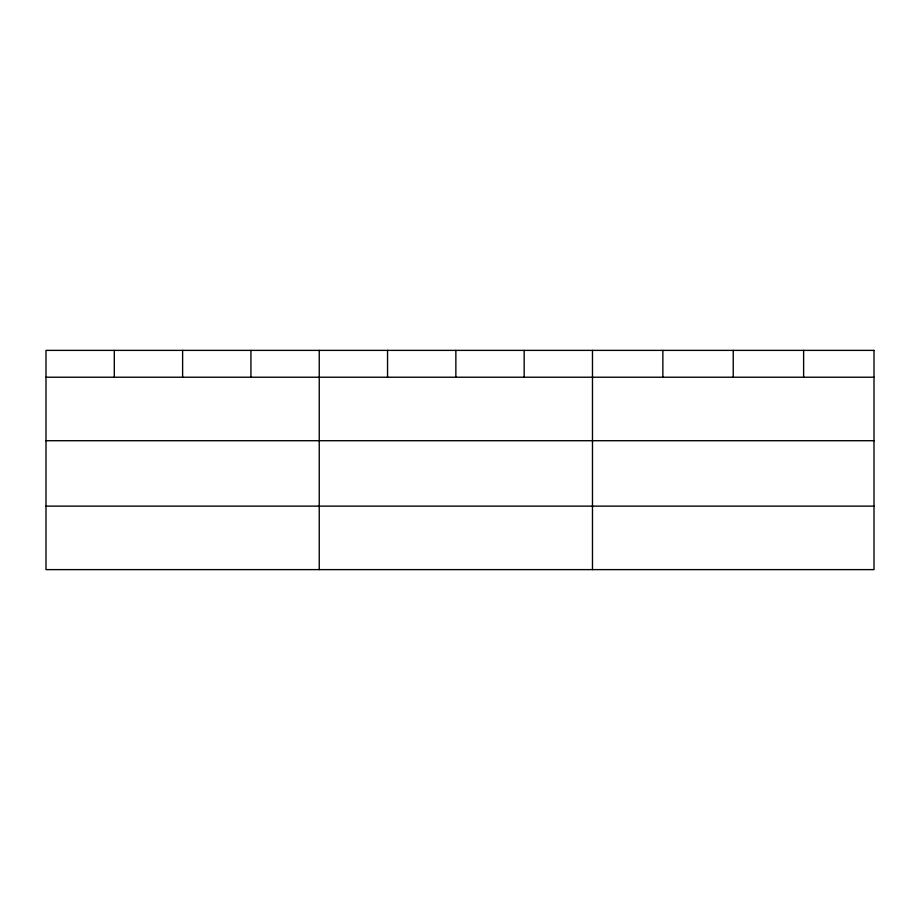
<?xml version="1.0" encoding="UTF-8"?>
<svg xmlns="http://www.w3.org/2000/svg" width="920" height="920" viewBox="0 0 920 920"><rect width="100%" height="100%" fill="white"/><g stroke="black" fill="none" stroke-linecap="round" stroke-linejoin="round"><path stroke-width="1.38" d="M46 377.223L874 377.223M46 440.714L874 440.714M46 506.126L874 506.126M803.62 350.382L803.62 377.223M733.24 350.382L733.24 377.223M662.86 350.382L662.86 377.223M592.48 350.382L592.48 569.618M524.17 350.382L524.17 377.223M455.86 350.382L455.86 377.223M387.55 350.382L387.55 377.223M319.24 350.382L319.24 569.618M250.93 350.382L250.93 377.223M182.62 350.382L182.62 377.223M114.31 350.382L114.31 377.223M874 350.382L46 350.382L46 569.618L874 569.618L874 350.382"/></g></svg>
